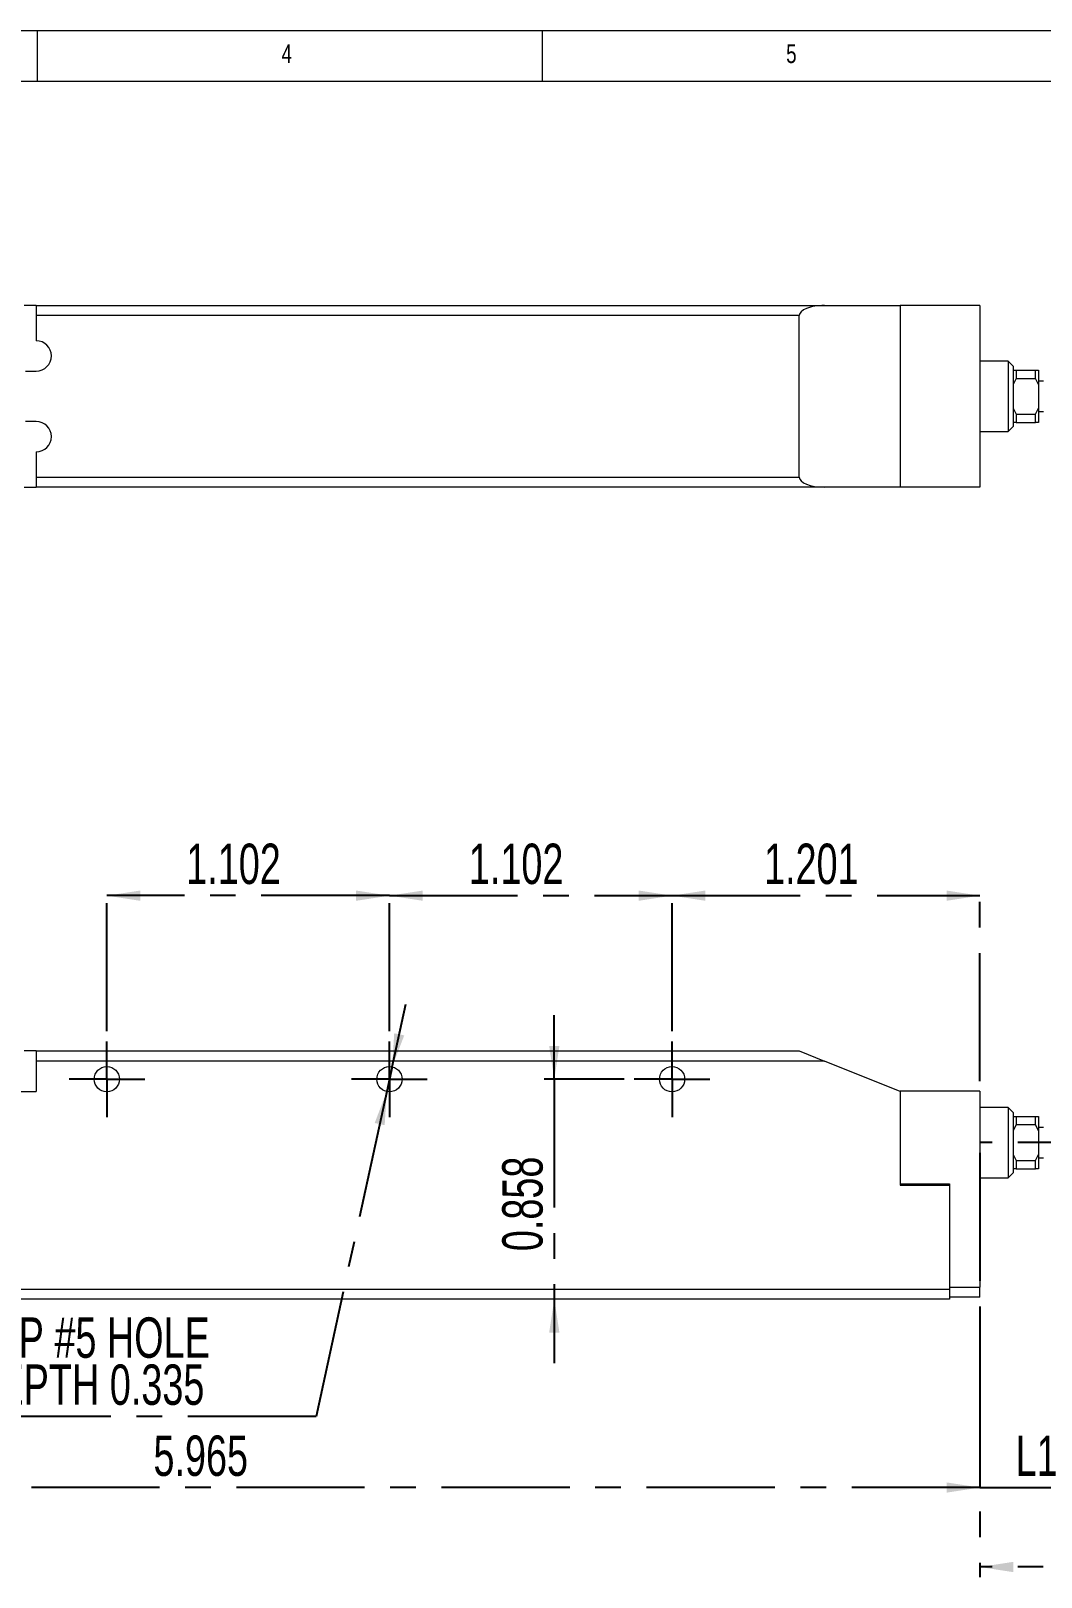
# Model space of a CAD drawing. Header units: inches. Extents: x 0.2 to 16.3, y 0.2 to 11.5.
# Drawn here: x 6.27 to 10.21, y 5.46 to 11.5 of the extents above; entities that cross this region are included whole.
import ezdxf

# ---------------------------------------------------------------- set-up
doc = ezdxf.new("R2010")
doc.units = ezdxf.units.IN
doc.header["$MEASUREMENT"] = 0
doc.linetypes.add('CENTERX2', pattern=[0.8, 0.5, -0.1, 0.1, -0.1])
doc.layers.add('CENTER_LINE', color=7, linetype='CENTERX2')
doc.styles.add('SLDTEXTSTYLE0', font='TXT', dxfattribs={"width": 0.7})
doc.styles.add('SLDTEXTSTYLE1', font='TXT', dxfattribs={"width": 0.75})
doc.dimstyles.new('SLDDIMSTYLE1', dxfattribs={"dimtxt": 0.15748, "dimasz": 0.13, "dimexe": 0, "dimexo": 0.0625, "dimgap": 0.03937, "dimtad": 0, "dimtih": 1, "dimtoh": 1, "dimdec": 3, "dimrnd": 1e-09, "dimzin": 12, "dimdsep": 46, "dimtxsty": 'SLDTEXTSTYLE0', "dimsah": 1, "dimcen": 0, "dimadec": 0, "dimazin": 3, "dimtfac": 1, "dimtdec": 3, "dimtmove": 0, "dimatfit": 3, "dimfxl": 1, "dimfrac": 2, "dimtolj": 1, "dimtzin": 12, "dimarcsym": 0})
doc.dimstyles.new('SLDDIMSTYLE2', dxfattribs={"dimtxt": 0.15748, "dimasz": 0.13, "dimexe": 0, "dimexo": 0.0625, "dimgap": 0.03937, "dimtad": 1, "dimdec": 3, "dimrnd": 1e-09, "dimdsep": 46, "dimtxsty": 'SLDTEXTSTYLE0', "dimsah": 1, "dimcen": 0.09, "dimadec": 0, "dimazin": 2, "dimtfac": 1, "dimtdec": 3, "dimtmove": 0, "dimatfit": 0, "dimfxl": 1, "dimfrac": 2, "dimtolj": 1, "dimtzin": 12, "dimarcsym": 0})
doc.dimstyles.new('SLDDIMSTYLE3', dxfattribs={"dimtxt": 0.15748, "dimasz": 0.13, "dimexe": 0, "dimexo": 0.0625, "dimgap": 0.03937, "dimtad": 1, "dimdec": 3, "dimrnd": 1e-09, "dimzin": 12, "dimdsep": 46, "dimtxsty": 'SLDTEXTSTYLE0', "dimsah": 1, "dimcen": 0.09, "dimadec": 0, "dimazin": 3, "dimtfac": 1, "dimtdec": 3, "dimtofl": 0, "dimtmove": 0, "dimatfit": 3, "dimfxl": 1, "dimfrac": 2, "dimtolj": 1, "dimtzin": 12, "dimarcsym": 0})
doc.dimstyles.new('SLDDIMSTYLE4', dxfattribs={"dimtxt": 0.15748, "dimasz": 0.13, "dimexe": 0, "dimexo": 0.0625, "dimgap": 0.03937, "dimtad": 1, "dimdec": 3, "dimrnd": 1e-09, "dimzin": 12, "dimdsep": 46, "dimtxsty": 'SLDTEXTSTYLE0', "dimsah": 1, "dimcen": 0.09, "dimadec": 0, "dimazin": 3, "dimtfac": 1, "dimtdec": 3, "dimtmove": 0, "dimatfit": 0, "dimfxl": 1, "dimfrac": 2, "dimtolj": 1, "dimtzin": 12, "dimarcsym": 0})

# ---------------------------------------------------------------- blocks, each defined once
blk = doc.blocks.new('_D_1')
at = {"layer": 'CENTER_LINE'}
for p, q in [((7.6822, 7.4548), (7.7353, 7.6991)), ((7.6822, 7.4548), (7.6612, 7.3586)), ((7.6612, 7.3586), (7.3854, 6.0911)), ((7.3854, 6.0911), (5.906, 6.0911))]:
    blk.add_line(p, q, dxfattribs=at)
for points in [[(7.6822, 7.4548), (7.7293, 7.5776), (7.6903, 7.5861)], [(7.6612, 7.3586), (7.614, 7.2359), (7.6531, 7.2274)]]:
    blk.add_solid(points, dxfattribs=at)
at = {"layer": 'CENTER_LINE', "char_height": 0.15748, "attachment_point": 1, "style": 'SLDTEXTSTYLE0'}
for s, insert in [('3-TAP #5 HOLE', (5.906, 6.4776)), ('DEPTH 0.335', (6.0402, 6.2941))]:
    blk.add_mtext(s, dxfattribs=dict(at, insert=insert))
blk = doc.blocks.new('_D_3')
at = {"layer": 'CENTER_LINE'}
for p, q in [((8.3147, 7.4067), (8.3147, 7.6567)), ((8.587, 7.4067), (8.2753, 7.4067)), ((8.3147, 7.4067), (8.3147, 6.5485)), ((8.3147, 6.5485), (8.3147, 6.2985))]:
    blk.add_line(p, q, dxfattribs=at)
for points in [[(8.3147, 7.4067), (8.3347, 7.5367), (8.2947, 7.5367)], [(8.3147, 6.5485), (8.2947, 6.4185), (8.3347, 6.4185)]]:
    blk.add_solid(points, dxfattribs=at)
at = {"layer": 'CENTER_LINE', "insert": (8.1117, 6.7361), "char_height": 0.15748, "attachment_point": 1, "rotation": 90, "style": 'SLDTEXTSTYLE0'}
blk.add_mtext('0.858', dxfattribs=at)
blk = doc.blocks.new('_D_4')
at = {"layer": 'CENTER_LINE'}
for p, q in [((4.0103, 6.958), (4.0103, 5.7745)), ((9.9748, 6.517), (9.9748, 5.7745)), ((9.9748, 5.8139), (4.0103, 5.8139))]:
    blk.add_line(p, q, dxfattribs=at)
for points in [[(4.0103, 5.8139), (4.1403, 5.7939), (4.1403, 5.8339)], [(9.9748, 5.8139), (9.8448, 5.8339), (9.8448, 5.7939)]]:
    blk.add_solid(points, dxfattribs=at)
at = {"layer": 'CENTER_LINE', "insert": (6.7511, 6.0169), "char_height": 0.15748, "attachment_point": 1, "style": 'SLDTEXTSTYLE0'}
blk.add_mtext('5.965', dxfattribs=at)
blk = doc.blocks.new('_D_5')
at = {"layer": 'CENTER_LINE'}
for p, q in [((10.4591, 6.8642), (10.4591, 5.7745)), ((9.9748, 6.517), (9.9748, 5.7745)), ((9.9748, 5.8139), (9.7248, 5.8139)), ((9.9748, 5.8139), (10.4591, 5.8139)), ((10.4591, 5.8139), (10.7091, 5.8139))]:
    blk.add_line(p, q, dxfattribs=at)
for points in [[(9.9748, 5.8139), (9.8448, 5.8339), (9.8448, 5.7939)], [(10.4591, 5.8139), (10.5891, 5.7939), (10.5891, 5.8339)]]:
    blk.add_solid(points, dxfattribs=at)
at = {"layer": 'CENTER_LINE', "insert": (10.1144, 6.0169), "char_height": 0.15748, "attachment_point": 1, "style": 'SLDTEXTSTYLE0'}
blk.add_mtext('L1', dxfattribs=at)
blk = doc.blocks.new('_D_13')
at = {"layer": 'CENTER_LINE'}
for p, q in [((6.5693, 7.5937), (6.5693, 8.1621)), ((7.6717, 7.5937), (7.6717, 8.1621)), ((7.6717, 8.1228), (6.5693, 8.1228))]:
    blk.add_line(p, q, dxfattribs=at)
for points in [[(6.5693, 8.1228), (6.6993, 8.1028), (6.6993, 8.1428)], [(7.6717, 8.1228), (7.5417, 8.1428), (7.5417, 8.1028)]]:
    blk.add_solid(points, dxfattribs=at)
at = {"layer": 'CENTER_LINE', "insert": (6.879, 8.3258), "char_height": 0.15748, "attachment_point": 1, "style": 'SLDTEXTSTYLE0'}
blk.add_mtext('1.102', dxfattribs=at)
blk = doc.blocks.new('_D_14')
at = {"layer": 'CENTER_LINE'}
for p, q in [((7.6717, 7.5937), (7.6717, 8.1621)), ((8.7741, 7.5937), (8.7741, 8.1621)), ((7.6717, 8.1228), (8.7741, 8.1228))]:
    blk.add_line(p, q, dxfattribs=at)
for points in [[(7.6717, 8.1228), (7.8017, 8.1028), (7.8017, 8.1428)], [(8.7741, 8.1228), (8.6441, 8.1428), (8.6441, 8.1028)]]:
    blk.add_solid(points, dxfattribs=at)
at = {"layer": 'CENTER_LINE', "insert": (7.9814, 8.3258), "char_height": 0.15748, "attachment_point": 1, "style": 'SLDTEXTSTYLE0'}
blk.add_mtext('1.102', dxfattribs=at)
blk = doc.blocks.new('_D_15')
at = {"layer": 'CENTER_LINE'}
for p, q in [((8.7741, 7.5937), (8.7741, 8.1621)), ((9.9748, 7.3989), (9.9748, 8.1621)), ((8.7741, 8.1228), (9.9748, 8.1228))]:
    blk.add_line(p, q, dxfattribs=at)
for points in [[(8.7741, 8.1228), (8.9041, 8.1028), (8.9041, 8.1428)], [(9.9748, 8.1228), (9.8448, 8.1428), (9.8448, 8.1028)]]:
    blk.add_solid(points, dxfattribs=at)
at = {"layer": 'CENTER_LINE', "insert": (9.133, 8.3258), "char_height": 0.15748, "attachment_point": 1, "style": 'SLDTEXTSTYLE0'}
blk.add_mtext('1.201', dxfattribs=at)
blk = doc.blocks.new('SW_CENTERMARKSYMBOL_1')
at = {"layer": 'CENTER_LINE', "color": 0}
for p, q in [((0, 0.0984), (0, 0.1476)), ((0, 0), (0, 0.0984)), ((-0.0984, 0), (-0.1476, 0)), ((0, 0), (-0.0984, 0)), ((0, 0), (0, -0.0984)), ((0, 0), (0.0984, 0)), ((0.0984, 0), (0.1476, 0)), ((0, -0.0984), (0, -0.1476))]:
    blk.add_line(p, q, dxfattribs=at)
blk = doc.blocks.new('SW_CENTERMARKSYMBOL_2')
at = {"layer": 'CENTER_LINE', "color": 0}
for p, q in [((0, 0.0984), (0, 0.1476)), ((0, 0), (0, 0.0984)), ((-0.0984, 0), (-0.1476, 0)), ((0, 0), (-0.0984, 0)), ((0, 0), (0, -0.0984)), ((0, 0), (0.0984, 0)), ((0.0984, 0), (0.1476, 0)), ((0, -0.0984), (0, -0.1476))]:
    blk.add_line(p, q, dxfattribs=at)
blk = doc.blocks.new('SW_CENTERMARKSYMBOL_3')
at = {"layer": 'CENTER_LINE', "color": 0}
for p, q in [((0, 0.0984), (0, 0.1476)), ((0, 0), (0, 0.0984)), ((-0.0984, 0), (-0.1476, 0)), ((0, 0), (-0.0984, 0)), ((0, 0), (0, -0.0984)), ((0, 0), (0.0984, 0)), ((0.0984, 0), (0.1476, 0)), ((0, -0.0984), (0, -0.1476))]:
    blk.add_line(p, q, dxfattribs=at)
blk = doc.blocks.new('SW_CENTERMARKSYMBOL_4')
at = {"layer": 'CENTER_LINE', "color": 0}
for p, q in [((0, 0.1969), (0, 0.2559)), ((0, 0), (0, 0.0984)), ((-0.1969, 0), (-0.2559, 0)), ((0, 0), (-0.0984, 0)), ((0, 0), (0, -0.0984)), ((0, 0), (0.0984, 0)), ((0.1969, 0), (0.2559, 0)), ((0, -0.1969), (0, -0.2559))]:
    blk.add_line(p, q, dxfattribs=at)
blk = doc.blocks.new('_D_34')
at = {"layer": 'CENTER_LINE'}
for p, q in [((9.9748, 7.1201), (9.9748, 5.4647)), ((11.6224, 7.1201), (11.6224, 5.4647)), ((11.6224, 5.504), (9.9748, 5.504))]:
    blk.add_line(p, q, dxfattribs=at)
for points in [[(9.9748, 5.504), (10.1048, 5.484), (10.1048, 5.524)], [(11.6224, 5.504), (11.4924, 5.524), (11.4924, 5.484)]]:
    blk.add_solid(points, dxfattribs=at)
at = {"layer": 'CENTER_LINE', "insert": (10.6961, 5.707), "char_height": 0.15748, "attachment_point": 1, "style": 'SLDTEXTSTYLE0'}
blk.add_mtext('L2', dxfattribs=at)

msp = doc.modelspace()

# ---------------------------------------------------------------- linework, layer by layer
at = {"color": 7, "linetype": 'Continuous', "lineweight": 18}
for p, q in [((16.3386, 11.4961), (0.1969, 11.4961)), ((6.2992, 11.2992), (6.2992, 11.4961)), ((8.2677, 11.4961), (8.2677, 11.2992)), ((16.1516, 11.2992), (0.3937, 11.2992)), ((6.2937, 10.4251), (6.2465, 10.4251)), ((6.2937, 10.4251), (6.2937, 10.3857)), ((6.2937, 10.4251), (9.3685, 10.4251)), ((9.2701, 10.3857), (6.2937, 10.3857)), ((6.2937, 10.3857), (6.2937, 10.2873)), ((9.2701, 9.7558), (9.2701, 10.3857)), ((9.3685, 10.4251), (9.6638, 10.4251)), ((9.9748, 10.4251), (9.6638, 10.4251)), ((9.6638, 10.4251), (9.6638, 9.7165)), ((9.9748, 10.4251), (9.9748, 9.7165)), ((10.0851, 10.2078), (9.9748, 10.2078)), ((10.1048, 10.1881), (10.0851, 10.2078)), ((10.0851, 10.2078), (10.0851, 9.9338)), ((6.2524, 10.1692), (6.2937, 10.1692)), ((10.1048, 10.1881), (10.1048, 9.9535)), ((10.1048, 10.1729), (10.1166, 10.1729)), ((10.1166, 10.1406), (10.1048, 10.1164)), ((10.1166, 10.1729), (10.1166, 10.1406)), ((10.1166, 10.1729), (10.1914, 10.1729)), ((10.1166, 10.1406), (10.1914, 10.1406)), ((10.1914, 10.1406), (10.1914, 10.1729)), ((10.1914, 10.1729), (10.2032, 10.1729)), ((10.2032, 10.1165), (10.1914, 10.1406)), ((10.2032, 10.1729), (10.2032, 10.1165)), ((10.2229, 10.1298), (10.2032, 10.1298)), ((10.2032, 10.1165), (10.2032, 10.0246)), ((10.1048, 10.0246), (10.1166, 10.0005)), ((10.1914, 10.0005), (10.2032, 10.0246)), ((10.2032, 10.0246), (10.2032, 9.9682)), ((6.2937, 9.9724), (6.2524, 9.9724)), ((10.0851, 9.9338), (10.1048, 9.9535)), ((10.1166, 9.9682), (10.1048, 9.9682)), ((10.1166, 10.0005), (10.1914, 10.0005)), ((10.1166, 10.0005), (10.1166, 9.9682)), ((10.1166, 9.9682), (10.1914, 9.9682)), ((10.1914, 9.9682), (10.1914, 10.0005)), ((10.2032, 9.9682), (10.1914, 9.9682)), ((10.2032, 10.0117), (10.2229, 10.0117)), ((9.9748, 9.9338), (10.0851, 9.9338)), ((6.2937, 9.8543), (6.2937, 9.7558)), ((6.2465, 9.7165), (6.2937, 9.7165)), ((6.2937, 9.7558), (9.2701, 9.7558)), ((6.2937, 9.7558), (6.2937, 9.7165)), ((9.3685, 9.7165), (6.2937, 9.7165)), ((9.6638, 9.7165), (9.3685, 9.7165)), ((9.9748, 9.7165), (9.6638, 9.7165)), ((6.2937, 7.517), (6.2465, 7.517)), ((6.2937, 7.517), (6.2937, 7.4776)), ((6.2937, 7.517), (9.2701, 7.517)), ((9.2701, 7.517), (9.3685, 7.4776)), ((6.2937, 7.4776), (6.2937, 7.3595)), ((9.3685, 7.4776), (6.2937, 7.4776)), ((9.6638, 7.3595), (9.3685, 7.4776)), ((6.0693, 7.3595), (6.2937, 7.3595)), ((9.6638, 7.3596), (9.6638, 6.9985)), ((9.9748, 7.3596), (9.6638, 7.3596)), ((9.6638, 7.3595), (9.6638, 6.9933)), ((9.9748, 7.3596), (9.9748, 6.5958)), ((10.0851, 7.2965), (9.9748, 7.2965)), ((10.1048, 7.2768), (10.0851, 7.2965)), ((10.0851, 7.2965), (10.0851, 7.0225)), ((10.1048, 7.2768), (10.1048, 7.0422)), ((10.1048, 7.2618), (10.1166, 7.2618)), ((10.1166, 7.2618), (10.1166, 7.2295)), ((10.1166, 7.2618), (10.1914, 7.2618)), ((10.1914, 7.2295), (10.1914, 7.2618)), ((10.1914, 7.2618), (10.2032, 7.2618)), ((10.2032, 7.2618), (10.2032, 7.2054)), ((10.1166, 7.2295), (10.1048, 7.2054)), ((10.1166, 7.2295), (10.1914, 7.2295)), ((10.2032, 7.2054), (10.1914, 7.2295)), ((10.2229, 7.2185), (10.2032, 7.2185)), ((10.2032, 7.2054), (10.2032, 7.1135)), ((10.1048, 7.1135), (10.1166, 7.0895)), ((10.1166, 7.0571), (10.1048, 7.0571)), ((10.1166, 7.0895), (10.1914, 7.0895)), ((10.1166, 7.0895), (10.1166, 7.0571)), ((10.1166, 7.0571), (10.1914, 7.0571)), ((10.1914, 7.0895), (10.2032, 7.1135)), ((10.1914, 7.0571), (10.1914, 7.0895)), ((10.2032, 7.0571), (10.1914, 7.0571)), ((10.2032, 7.1135), (10.2032, 7.0571)), ((10.2032, 7.1004), (10.2229, 7.1004)), ((9.6638, 6.9985), (9.8567, 6.9985)), ((9.8567, 6.9985), (9.8567, 6.5958)), ((9.9748, 7.0225), (10.0851, 7.0225)), ((10.0851, 7.0225), (10.1048, 7.0422)), ((9.6638, 6.9933), (9.8567, 6.9933)), ((9.8567, 6.9933), (9.8567, 6.5878)), ((4.593, 6.5878), (9.8567, 6.5878)), ((9.8567, 6.5958), (9.9748, 6.5958)), ((9.8567, 6.5878), (9.8567, 6.5485)), ((9.9748, 6.5564), (9.9748, 6.5958)), ((9.8567, 6.5485), (4.593, 6.5485)), ((9.9748, 6.5564), (9.8567, 6.5564))]:
    msp.add_line(p, q, dxfattribs=at)
for centre in [(6.5693, 7.4067), (7.6717, 7.4067), (8.7741, 7.4067)]:
    msp.add_circle(centre, 0.0492, dxfattribs=at)
for centre in [(6.2937, 10.2283), (6.2937, 9.9133)]:
    msp.add_arc(centre, 0.0591, 270, 90, dxfattribs=at)
for centre, start_param, end_param in [((9.3685, 10.3857), 1.570796, 3.141593), ((9.3685, 9.7558), 3.141593, 4.712389)]:
    msp.add_ellipse(centre, major_axis=(0.0984, 0), ratio=0.4, start_param=start_param, end_param=end_param, dxfattribs=at)
at = {"layer": 'CENTER_LINE'}
msp.add_line((11.6224, 7.1595), (9.9748, 7.1595), dxfattribs=at)

# ---------------------------------------------------------------- block references
for name, p in [('SW_CENTERMARKSYMBOL_2', (6.5693, 7.4067)), ('SW_CENTERMARKSYMBOL_1', (7.6717, 7.4067)), ('SW_CENTERMARKSYMBOL_3', (8.7741, 7.4067)), ('SW_CENTERMARKSYMBOL_4', (10.4591, 7.1595))]:
    msp.add_blockref(name, p, dxfattribs=at)

# ---------------------------------------------------------------- texts
at = {"color": 7, "linetype": 'Continuous', "lineweight": 0, "char_height": 0.0729, "attachment_point": 1, "style": 'SLDTEXTSTYLE1'}
for s, insert in [('4', (7.2507, 11.4436)), ('5', (9.2192, 11.4436))]:
    msp.add_mtext(s, dxfattribs=dict(at, insert=insert))

# ---------------------------------------------------------------- dimensions: what is measured, and where the dimension line sits
at = {"layer": 'CENTER_LINE'}
for base, p1, p2, dimstyle, picture, middle in [((6.5693, 8.1228), (7.6717, 7.5544), (6.5693, 7.5544), 'SLDDIMSTYLE4', '_D_13', (7.1205, 8.1228)), ((8.7741, 8.1228), (7.6717, 7.5544), (8.7741, 7.5544), 'SLDDIMSTYLE4', '_D_14', (8.2229, 8.1228)), ((9.9748, 8.1228), (8.7741, 7.5544), (9.9748, 7.3596), 'SLDDIMSTYLE3', '_D_15', (9.3744, 8.1228)), ((4.01028, 5.81389), (9.97484, 6.55642), (4.01028, 6.99736), 'SLDDIMSTYLE3', '_D_4', (6.99256, 5.81389))]:
    dim = msp.add_linear_dim(base=base, p1=p1, p2=p2, dimstyle=dimstyle, dxfattribs=at)
    dim.commit()
    dim.dimension.update_dxf_attribs({"geometry": picture, "text_midpoint": middle, "dimtype": 160})
dim = msp.add_diameter_dim_2p(p1=(7.6612, 7.3586), p2=(7.6822, 7.4548), text='3-TAP #5 HOLE\\PDEPTH 0.335', dimstyle='SLDDIMSTYLE1', override={"dimpost": '<>'}, dxfattribs=at)
dim.commit()
dim.dimension.update_dxf_attribs({"geometry": '_D_1', "text_midpoint": (6.6145, 6.2746), "dimtype": 163})
dim = msp.add_linear_dim(base=(8.3147, 6.5485), p1=(8.6264, 7.4067), p2=(9.8567, 6.5485), angle=90, dimstyle='SLDDIMSTYLE2', dxfattribs=at)
dim.commit()
dim.dimension.update_dxf_attribs({"geometry": '_D_3', "text_midpoint": (8.3147, 6.9776), "dimtype": 160})
for base, p1, p2, text, dimstyle, picture, middle in [((9.9748, 5.504), (11.6224, 7.1595), (9.9748, 7.1595), 'L2', 'SLDDIMSTYLE3', '_D_34', (10.7986, 5.504)), ((10.4591, 5.8139), (9.9748, 6.5564), (10.4591, 6.9036), 'L1', 'SLDDIMSTYLE4', '_D_5', (10.217, 5.8139))]:
    dim = msp.add_linear_dim(base=base, p1=p1, p2=p2, text=text, dimstyle=dimstyle, dxfattribs=at)
    dim.commit()
    dim.dimension.update_dxf_attribs({"geometry": picture, "text_midpoint": middle, "dimtype": 160})

doc.saveas('drawing.dxf')
